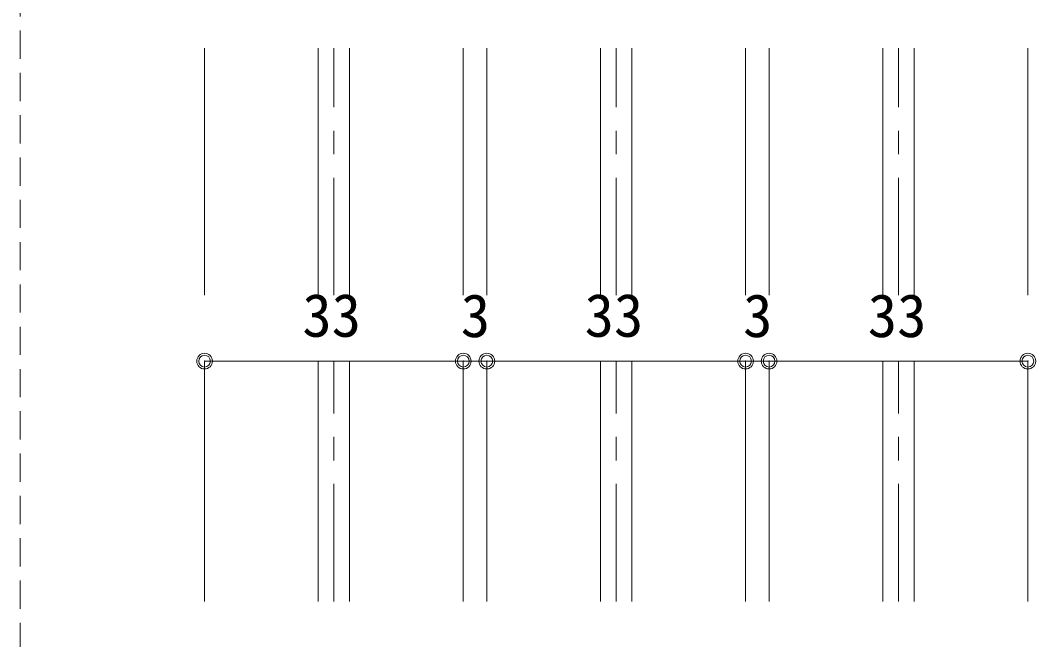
# Model space of a CAD drawing. Units: millimetres on the paper, enlarged 5 times, with parts at other scales. Extents: x -992 to 1008, y -685 to 700.
# Drawn here: x -702.6 to -486.8, y 187.8 to 319.6 of the extents above; entities that cross this region are included whole.
import ezdxf
from ezdxf.enums import TextEntityAlignment as Align

# ---------------------------------------------------------------- set-up
doc = ezdxf.new("R2010")
doc.units = ezdxf.units.MM
doc.header["$LTSCALE"] = 5
doc.header["$PDMODE"] = 32
doc.header["$PDSIZE"] = 2.5
doc.linetypes.add('CHAIN1', pattern=[8, 5, -1, 1, -1])
doc.linetypes.add('DASHED1', pattern=[1.8, 1.2, -0.6])
doc.layers.add('2-0_18', color=7, linetype='Continuous', lineweight=18)
doc.styles.add('ＭＳ ゴシック', font='')
doc.styles.get('ＭＳ ゴシック').set_extended_font_data('MS Gothic')

msp = doc.modelspace()

# ---------------------------------------------------------------- linework, layer by layer
at = {"layer": '2-0_18', "linetype": 'DASHED1', "lineweight": 20}
msp.add_line((-702.627, 515.382), (-702.627, 32.788), dxfattribs=at)
at = {"layer": '2-0_18'}
for p, q in [((-663.461, 261.063), (-663.461, 313.645)), ((-639.294, 261.063), (-639.294, 313.645)), ((-632.627, 313.645), (-632.627, 261.063)), ((-608.461, 313.645), (-608.461, 261.063)), ((-603.461, 261.063), (-603.461, 313.645)), ((-579.294, 261.063), (-579.294, 313.645)), ((-572.627, 313.645), (-572.627, 261.063)), ((-548.461, 313.645), (-548.461, 261.063)), ((-543.461, 261.063), (-543.461, 313.645)), ((-519.294, 261.063), (-519.294, 313.645)), ((-512.627, 313.645), (-512.627, 261.063)), ((-488.461, 313.645), (-488.461, 261.063)), ((-663.461, 195.936), (-663.461, 247.055)), ((-639.294, 195.936), (-639.294, 247.055)), ((-632.627, 247.055), (-632.627, 195.936)), ((-608.461, 247.055), (-608.461, 195.936)), ((-603.461, 195.936), (-603.461, 247.055)), ((-579.294, 195.936), (-579.294, 247.055)), ((-572.627, 247.055), (-572.627, 195.936)), ((-548.461, 247.055), (-548.461, 195.936)), ((-543.461, 195.936), (-543.461, 247.055)), ((-519.294, 195.936), (-519.294, 247.055)), ((-512.627, 247.055), (-512.627, 195.936)), ((-488.461, 247.055), (-488.461, 195.936))]:
    msp.add_line(p, q, dxfattribs=at)
at = {"layer": '2-0_18', "linetype": 'CHAIN1'}
for p, q in [((-635.961, 261.063), (-635.961, 313.645)), ((-575.961, 261.063), (-575.961, 313.645)), ((-515.961, 261.063), (-515.961, 313.645)), ((-635.961, 195.936), (-635.961, 247.055)), ((-575.961, 195.936), (-575.961, 247.055)), ((-515.961, 195.936), (-515.961, 247.055))]:
    msp.add_line(p, q, dxfattribs=at)
at = {"layer": '2-0_18', "color": 4}
for p, q in [((-663.461, 247.055), (-608.461, 247.055)), ((-608.461, 247.055), (-603.461, 247.055)), ((-543.461, 247.055), (-488.461, 247.055))]:
    msp.add_line(p, q, dxfattribs=at)
msp.add_lwpolyline([(-603.461, 247.055), (-548.461, 247.055), (-543.461, 247.055)], dxfattribs=at)
for centre in [(-663.461, 247.055), (-608.461, 247.055), (-603.461, 247.055), (-548.461, 247.055), (-543.461, 247.055), (-488.461, 247.055)]:
    msp.add_circle(centre, 1.667, dxfattribs=at)
for p in [(-663.461, 247.055), (-608.461, 247.055), (-603.461, 247.055), (-548.461, 247.055), (-543.461, 247.055), (-488.461, 247.055)]:
    msp.add_point(p, dxfattribs=at)
at = {"layer": '2-0_18', "color": 5}
for p in [(-663.461, 247.055), (-608.461, 247.055), (-603.461, 247.055), (-548.461, 247.055), (-543.461, 247.055), (-488.461, 247.055)]:
    msp.add_point(p, dxfattribs=at)

# ---------------------------------------------------------------- texts
at = {"layer": '2-0_18', "style": 'ＭＳ ゴシック'}
for s, p in [('33', (-642.673, 249.484)), ('3', (-608.989, 249.416)), ('33', (-582.673, 249.484)), ('3', (-548.989, 249.416)), ('33', (-522.478, 249.416))]:
    msp.add_text(s, height=9.164, dxfattribs=at).set_placement(p, align=Align.BOTTOM_LEFT)

doc.saveas('drawing.dxf')
